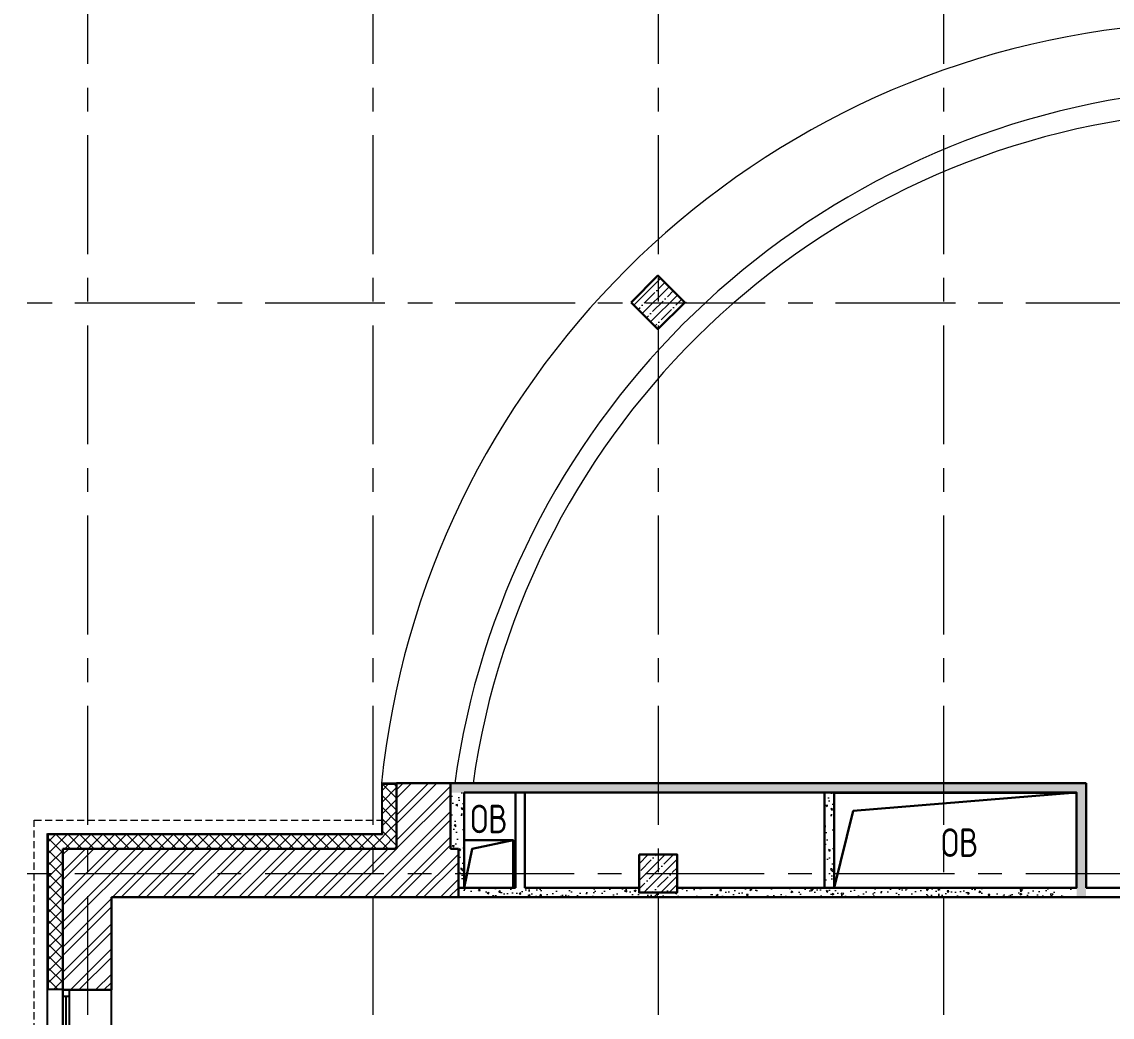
# Model space of a CAD drawing. Header units: millimetres. Extents: x -8689834 to 9419935, y 0 to 135940.
# Drawn here: x 50951 to 62418, y 117090 to 127556 of the extents above; entities that cross this region are included whole.
import ezdxf
from ezdxf import colors
from ezdxf.entities.mleader import LeaderData, LeaderLine
from ezdxf.math import Vec2, Vec3

# ---------------------------------------------------------------- set-up
doc = ezdxf.new("R2010")
doc.units = ezdxf.units.MM
doc.header["$MEASUREMENT"] = 0
doc.linetypes.add('CENTER', pattern=[2, 1.25, -0.25, 0.25, -0.25])
doc.linetypes.add('DASH', pattern=[0.375, 0.25, -0.125])
doc.layers.get('0').update_dxf_attribs({"color": 250, "lineweight": 9})
for name, color, linetype, lineweight in [('АР_Карниз', 22, 'Continuous', 9), ('АР_Колонны', 250, 'Continuous', 30), ('АР_Колонны Штрих', 250, 'Continuous', 5), ('АР_Навесной фасад', 190, 'Continuous', 5), ('АР_Окна', 4, 'Continuous', 0), ('АР_Оси', 7, 'Continuous', 9), ('АР_Отметки', 250, 'Continuous', 15), ('АР_Перегородки витражные', 152, 'Continuous', 13), ('АР_Перегородки газоблок', 165, 'Continuous', 30), ('АР_Перегородки газоблок_Штрих', 165, 'Continuous', 5), ('АР_Подоконники', 163, 'Continuous', 9), ('АР_Сущ Несущая стена', 216, 'Continuous', 30), ('АР_Утеплитель', 154, 'Continuous', 9), ('АР_Штриховка кирпич', 250, 'Continuous', 9), ('М_проемы ОВ 4-5эт', 172, 'Continuous', 30)]:
    doc.layers.add(name, color=color, linetype=linetype, lineweight=lineweight)
doc.layers.add('АР_новое окно', color=155, linetype='Continuous')
doc.layers.add('АР_Отверстия', color=251, linetype='Continuous')
doc.layers.get('0').freeze()
doc.styles.add('ICOCPEUR', font='isocpeur.ttf')
doc.styles.add('ISOCPEUR', font='isocpeur.ttf', dxfattribs={"width": 0.7})

# ---------------------------------------------------------------- blocks, each defined once
blk = doc.blocks.new('*U51')
at = {"layer": 'АР_новое окно', "lineweight": 20}
for p, q in [((0, 3800), (-70, 3800)), ((0, 0), (-70, 0))]:
    blk.add_line(p, q, dxfattribs=at)
at = {"layer": 'АР_новое окно'}
for p, q in [((-70, 3800), (-70, 0)), ((-70, 0), (-70, 3800)), ((0, 3800), (0, 0)), ((0, 3730), (-70, 3730)), ((-35, 3730), (-35, 70)), ((0, 70), (-70, 70))]:
    blk.add_line(p, q, dxfattribs=at)
blk = doc.blocks.new('_DotSmall')
at = {"color": 0, "linetype": 'ByBlock', "const_width": 0.5}
blk.add_lwpolyline([(-0.0625, 0, 1), (0.0625, 0, 1)], format="xyb", close=True, dxfattribs=at)

msp = doc.modelspace()

# ---------------------------------------------------------------- hatches: boundary and pattern name
at = {"layer": 'АР_Колонны Штрих', "ltscale": 100}
h = msp.add_hatch(dxfattribs=at)
h.set_pattern_fill('ANSI35', color=256, scale=500)
h.set_pattern_definition([(45, (-899727.43, 164482.94), (-88.388348, 88.388348), []), (45, (-899639.05, 164482.94), (-88.388348, 88.388348), [156.25, -31.25, 0, -31.25])])
h.paths.add_polyline_path([(57640.4, 124888.2), (57357.6, 124605.4), (57640.4, 124322.6), (57923.3, 124605.4)])
h = msp.add_hatch(dxfattribs=at)
h.set_pattern_fill('ANSI35', color=256, scale=500)
h.set_pattern_definition([(45, (-899609.7, 158672.16), (-88.388348, 88.388348), []), (45, (-899521.31, 158672.16), (-88.388348, 88.388348), [156.25, -31.25, 0, -31.25])])
h.paths.add_polyline_path([(57842.4, 118800.7), (57442.4, 118800.7), (57442.4, 118400.7), (57842.4, 118400.7)])
at = {"layer": 'АР_Перегородки газоблок_Штрих', "ltscale": 100}
h = msp.add_hatch(dxfattribs=at)
h.set_pattern_fill('AR-CONC', color=256, scale=30)
h.set_pattern_definition([(50, (272504.24, 6749.96), (215.17805, -18.82564), [22.5, -247.5]), (355, (272504.24, 6749.96), (-41.6254, 225.65764), [18, -198]), (100.45144, (272522.17, 6748.39), (173.55265, 206.832), [19.12206, -210.34263]), (46.1842, (272504.24, 6809.96), (320.1724, -49.65578), [33.75, -371.25]), (96.63564, (272530.92, 6805.82), (280.3986, 292.2356), [28.6831, -315.51413]), (351.18416, (272504.24, 6809.96), (280.3986, 292.2356), [27, -297]), (21, (272534.24, 6794.96), (179.07212, -120.78567), [22.5, -247.5]), (326, (272534.24, 6794.96), (72.9946, 217.54501), [18, -198]), (71.45144, (272549.16, 6784.9), (252.06671, 96.75935), [19.12206, -210.34263]), (37.5, (272504.24, 6749.96), (3.647957, 99.868156), [0, -195.6, 0, -201, 0, -198.75]), (7.5, (272504.24, 6749.96), (78.92086, 118.323514), [0, -114.6, 0, -191.1, 0, -75.75]), (327.5, (272437.34, 6749.96), (160.14673, -6.766462), [0, -75, 0, -234, 0, -310.5]), (317.5, (272407.34, 6749.96), (174.95585, 30.031495), [0, -97.5, 0, -155.4, 0, -220.5])])
h.paths.add_polyline_path([(62142.4, 119550.6), (55459.1, 119550.6), (55459.1, 119450.6), (62042.4, 119450.6), (62042.4, 118350.7), (62142.4, 118350.7)])
h = msp.add_hatch(dxfattribs=at)
h.set_pattern_fill('AR-CONC', color=256, scale=30, angle=90)
h.set_pattern_definition([(140, (168304.96, 329798.07), (18.82564, 215.17805), [22.5, -247.5]), (85, (168304.96, 329798.07), (-225.65764, -41.6254), [18, -198]), (190.45144, (168306.53, 329816), (-206.832, 173.55265), [19.12206, -210.34263]), (136.1842, (168244.96, 329798.07), (49.65578, 320.1724), [33.75, -371.25]), (186.63564, (168249.1, 329824.75), (-292.2356, 280.3986), [28.6831, -315.51413]), (81.18416, (168244.96, 329798.07), (-292.2356, 280.3986), [27, -297]), (111, (168259.96, 329828.07), (120.78567, 179.07212), [22.5, -247.5]), (56, (168259.96, 329828.07), (-217.54501, 72.9946), [18, -198]), (161.45144, (168270.03, 329843), (-96.75935, 252.06671), [19.12206, -210.34263]), (127.5, (168304.96, 329798.07), (-99.868156, 3.647957), [0, -195.6, 0, -201, 0, -198.75]), (97.5, (168304.96, 329798.07), (-118.323514, 78.92086), [0, -114.6, 0, -191.1, 0, -75.75]), (57.5, (168304.96, 329731.17), (6.766462, 160.14673), [0, -75, 0, -234, 0, -310.5]), (47.5, (168304.96, 329701.17), (-30.031495, 174.95585), [0, -97.5, 0, -155.4, 0, -220.5])])
h.paths.add_polyline_path([(55459.1, 119456.2), (55459.1, 118860.7), (55542.4, 118860.7), (55542.4, 118450.7), (55604.3, 118450.7), (55604.3, 119456.2)])
h = msp.add_hatch(dxfattribs=at)
h.set_pattern_fill('AR-CONC', color=256, scale=30, angle=90)
h.set_pattern_definition([(140, (172193.08, 329792.49), (18.82564, 215.17805), [22.5, -247.5]), (85, (172193.08, 329792.49), (-225.65764, -41.6254), [18, -198]), (190.45144, (172194.65, 329810.42), (-206.832, 173.55265), [19.12206, -210.34263]), (136.1842, (172133.08, 329792.49), (49.65578, 320.1724), [33.75, -371.25]), (186.63564, (172137.22, 329819.17), (-292.2356, 280.3986), [28.6831, -315.51413]), (81.18416, (172133.08, 329792.5), (-292.2356, 280.3986), [27, -297]), (111, (172148.08, 329822.49), (120.78567, 179.07212), [22.5, -247.5]), (56, (172148.08, 329822.49), (-217.54501, 72.9946), [18, -198]), (161.45144, (172158.14, 329837.4), (-96.75935, 252.06671), [19.12206, -210.34263]), (127.5, (172193.08, 329792.485), (-99.868156, 3.647957), [0, -195.6, 0, -201, 0, -198.75]), (97.5, (172193.08, 329792.49), (-118.323514, 78.92086), [0, -114.6, 0, -191.1, 0, -75.75]), (57.5, (172193.08, 329725.585), (6.766462, 160.14673), [0, -75, 0, -234, 0, -310.5]), (47.5, (172193.08, 329695.59), (-30.031495, 174.95585), [0, -97.5, 0, -155.4, 0, -220.5])])
h.paths.add_polyline_path([(59392.4, 119450.6), (59392.4, 118345.9), (59492.4, 118345.9), (59492.4, 119330.6), (59492.4, 119450.6)])
h = msp.add_hatch(dxfattribs=at)
h.set_pattern_fill('AR-CONC', color=256, scale=30)
h.set_pattern_definition([(50, (268782.8, 5650), (215.17805, -18.82564), [22.5, -247.5]), (355, (268782.8, 5650), (-41.6254, 225.65764), [18, -198]), (100.45144, (268800.73, 5648.43), (173.55265, 206.832), [19.12206, -210.34263]), (46.1842, (268782.8, 5710), (320.1724, -49.65578), [33.75, -371.25]), (96.63564, (268809.48, 5705.86), (280.3986, 292.2356), [28.6831, -315.51413]), (351.18416, (268782.8, 5710), (280.3986, 292.2356), [27, -297]), (21, (268812.8, 5695), (179.07212, -120.78567), [22.5, -247.5]), (326, (268812.8, 5695), (72.9946, 217.54501), [18, -198]), (71.45144, (268827.73, 5684.93), (252.06671, 96.75935), [19.12206, -210.34263]), (37.5, (268782.8, 5650), (3.647957, 99.868156), [0, -195.6, 0, -201, 0, -198.75]), (7.5, (268782.8, 5650), (78.92086, 118.323514), [0, -114.6, 0, -191.1, 0, -75.75]), (327.5, (268715.9, 5650), (160.14673, -6.766462), [0, -75, 0, -234, 0, -310.5]), (317.5, (268685.9, 5650), (174.95585, 30.031495), [0, -97.5, 0, -155.4, 0, -220.5])])
h.paths.add_polyline_path([(58441, 118450.7), (55542.4, 118450.7), (55542.4, 118350.7), (58321, 118350.7), (58321, 118350.7), (58441, 118350.7)])
h = msp.add_hatch(dxfattribs=at)
h.set_pattern_fill('AR-CONC', color=256, scale=30, angle=180)
h.set_pattern_definition([(230, (-151900.89, 231151.36), (-215.17805, 18.82564), [22.5, -247.5]), (175, (-151900.89, 231151.36), (41.6254, -225.65764), [18, -198]), (280.45144, (-151918.82, 231152.93), (-173.55265, -206.832), [19.12206, -210.34263]), (226.1842, (-151900.9, 231091.36), (-320.1724, 49.65578), [33.75, -371.25]), (276.63564, (-151927.57, 231095.5), (-280.3986, -292.2356), [28.6831, -315.51413]), (171.18416, (-151900.9, 231091.36), (-280.3986, -292.2356), [27, -297]), (201, (-151930.89, 231106.36), (-179.07212, 120.78567), [22.5, -247.5]), (146, (-151930.89, 231106.36), (-72.9946, -217.54501), [18, -198]), (251.45144, (-151945.8, 231116.43), (-252.06671, -96.75935), [19.12206, -210.34263]), (217.5, (-151900.89, 231151.36), (-3.647957, -99.868156), [0, -195.6, 0, -201, 0, -198.75]), (187.5, (-151900.89, 231151.36), (-78.92086, -118.323514), [0, -114.6, 0, -191.1, 0, -75.75]), (147.5, (-151833.99, 231151.36), (-160.14673, 6.766462), [0, -75, 0, -234, 0, -310.5]), (137.5, (-151803.99, 231151.36), (-174.95585, -30.031495), [0, -97.5, 0, -155.4, 0, -220.5])])
h.paths.add_polyline_path([(58441, 118350.7), (62040.5, 118350.7), (62040.5, 118450.7), (58441, 118450.7)])
at = {"layer": 'АР_Утеплитель', "ltscale": 100}
h = msp.add_hatch(dxfattribs=at)
h.set_pattern_fill('ANSI37', color=256, scale=700)
h.set_pattern_definition([(45, (-924657.25, 153662.83), (-61.871843, 61.871843), []), (135, (-924657.25, 153662.83), (-61.871843, -61.871843), [])])
h.paths.add_polyline_path([(51382.6, 118860.7), (51382.7, 117385.7), (51232.7, 117385.7), (51232.6, 119010.7), (54742.2, 119010.7), (54742.2, 119540.6), (54892.2, 119540.6), (54892.2, 118860.7)])
at = {"layer": 'АР_Штриховка кирпич', "ltscale": 100}
h = msp.add_hatch(dxfattribs=at)
h.set_pattern_fill('ANSI32', color=256, scale=500)
h.set_pattern_definition([(45, (-893604.2, 164822.8), (-132.58252, 132.58252), []), (45, (-893515.82, 164822.8), (-132.58252, 132.58252), [])])
h.paths.add_polyline_path([(55542.4, 118855.8), (55459.1, 118860.7), (55459.1, 119550.6), (54892.2, 119550.6), (54892.2, 118860.8), (51382.4, 118860.8), (51382.4, 117375.7), (51892.4, 117375.7), (51892.4, 118350.7), (55542.4, 118350.7)])

# ---------------------------------------------------------------- linework, layer by layer
at = {"layer": 'АР_Карниз', "linetype": 'DASH', "ltscale": 300}
for p, q in [((51082.4, 119160.7), (54732.2, 119160.7)), ((51082.4, 106040.7), (51082.4, 119160.7)), ((51082.4, 119160.7), (54732.2, 119160.7)), ((51082.4, 106040.7), (51082.4, 119160.7))]:
    msp.add_line(p, q, dxfattribs=at)
at = {"layer": 'АР_Колонны', "ltscale": 100}
for points in [[(57357.6, 124605.4), (57640.4, 124888.2), (57923.3, 124605.4), (57640.4, 124322.6)], [(57442.4, 118800.7), (57842.4, 118800.7), (57842.4, 118400.7), (57442.4, 118400.7)]]:
    msp.add_lwpolyline(points, close=True, dxfattribs=at)
at = {"layer": 'АР_Навесной фасад', "ltscale": 100}
for p, q in [((51222.4, 119020.7), (54732.2, 119020.7)), ((51232.4, 119010.7), (54742.2, 119010.7))]:
    msp.add_line(p, q, dxfattribs=at)
for points in [[(54892.2, 119550.6), (54732.2, 119550.6), (54732.2, 119020.7)], [(54742.2, 119010.7), (54742.2, 119540.6), (54892.2, 119540.6)], [(54742.2, 119160.7), (54742.2, 119010.7)], [(51382.7, 117385.7), (51232.4, 117385.7), (51232.4, 119010.7)], [(51382.7, 117375.7), (51222.4, 117375.7)]]:
    msp.add_lwpolyline(points, dxfattribs=at)
at = {"layer": 'АР_новое окно', "ltscale": 100}
msp.add_line((51222.4, 106180.7), (51222.4, 119020.7), dxfattribs=at)
at = {"layer": 'АР_новое окно'}
msp.add_line((51892.4, 113575.7), (51892.4, 117375.7), dxfattribs=at)
at = {"layer": 'АР_Окна', "lineweight": 15, "ltscale": 100}
msp.add_line((51892.4, 116525.7), (51892.4, 117835.7), dxfattribs=at)
at = {"layer": 'АР_Оси', "linetype": 'CENTER', "ltscale": 1000}
for p, q in [((51642.4, 134363.2), (51642.4, 78630.8)), ((54642.4, 134363.2), (54642.4, 78630.8)), ((57642.4, 134363.2), (57642.4, 78630.8)), ((60642.4, 134363.2), (60642.4, 78630.8)), ((45508.7, 124600.7), (128687.1, 124600.7)), ((45518.9, 124601), (128697.3, 124601)), ((45508.7, 118600.7), (128687.1, 118600.7))]:
    msp.add_line(p, q, dxfattribs=at)
at = {"layer": 'АР_Перегородки витражные', "ltscale": 100}
msp.add_line((57942.1, 124605.8), (57925.2, 124601.5), dxfattribs=at)
at = {"layer": 'АР_Перегородки газоблок', "ltscale": 100}
for p, q in [((62142.4, 119550.6), (55459.1, 119550.6)), ((62142.4, 119550.6), (62142.4, 118450.7)), ((56142.4, 119450.6), (55604.3, 119450.6)), ((55604.3, 119450.6), (55604.3, 118450.7)), ((58441, 119450.6), (56142.4, 119450.6)), ((56142.4, 119450.6), (56142.4, 118450.7)), ((56242.4, 119450.6), (56242.4, 118450.7)), ((58441, 119450.6), (62042.4, 119450.6)), ((59392.4, 119450.6), (59392.4, 118450.7)), ((59492.4, 119450.6), (59492.4, 118450.7)), ((62042.4, 119450.6), (62042.4, 118450.7)), ((62142.4, 118450.7), (62142.4, 118500.7)), ((56142.4, 118450.7), (55542.4, 118450.7)), ((59619.5, 118350.7), (55542.4, 118350.7)), ((57442.4, 118450.7), (56242.4, 118450.7)), ((62042.4, 118450.7), (57842.4, 118450.7)), ((63442.4, 118350.7), (59619.5, 118350.7)), ((63442.4, 118450.7), (62142.4, 118450.7))]:
    msp.add_line(p, q, dxfattribs=at)
at = {"layer": 'АР_Подоконники', "ltscale": 100}
msp.add_arc((63850.1, 118393), 8235.7, 95.26614, 171.91961, dxfattribs=at)
at = {"layer": 'АР_Сущ Несущая стена', "ltscale": 100}
for p, q in [((51382.4, 117375.7), (51382.4, 118860.7)), ((51382.4, 118860.7), (54892.2, 118860.7)), ((55459.1, 118860.7), (55542.4, 118860.7)), ((55542.4, 118350.7), (55542.4, 118860.7)), ((51892.4, 117375.7), (51892.4, 118350.7)), ((51892.4, 118350.7), (55542.4, 118350.7)), ((51501.3, 117375.7), (51382.4, 117375.7)), ((51501.3, 117375.7), (51892.4, 117375.7))]:
    msp.add_line(p, q, dxfattribs=at)
msp.add_lwpolyline([(55459.1, 118860.7), (55459.1, 119550.6), (54892.2, 119550.6), (54892.2, 118860.7)], dxfattribs=at)
at = {"layer": 'АР_Сущ Несущая стена', "lineweight": 18, "ltscale": 100}
for centre, radius, start, end in [((63608.8, 118630.9), 8924.2, 95.70052, 174.08425), ((63914, 118375.1), 8492.7, 98.05865, 172.04374)]:
    msp.add_arc(centre, radius, start, end, dxfattribs=at)
at = {"layer": 'М_проемы ОВ 4-5эт'}
for points in [[(59492.4, 118450.7), (59694.2, 119258.9), (62042.4, 119450.6)], [(55604.3, 118450.7), (55685.5, 118859.1), (56119.6, 118950.3)]]:
    msp.add_lwpolyline(points, dxfattribs=at)
for points in [[(59492.4, 118450.4), (62042.4, 118450.4), (62042.4, 119450.3), (59492.4, 119450.3)], [(55604.3, 118450.4), (56119.6, 118450.4), (56119.6, 118950.3), (55604.3, 118950.3)]]:
    msp.add_lwpolyline(points, close=True, dxfattribs=at)

# ---------------------------------------------------------------- block references
at = {"layer": 'АР_новое окно', "xscale": -1, "rotation": 180}
msp.add_blockref('*U51', (51452.4, 117375.7), dxfattribs=at)

# ---------------------------------------------------------------- texts
at = {"layer": 'АР_Отверстия', "ltscale": 100, "char_height": 300, "attachment_point": 5, "line_spacing_factor": 0.7, "style": 'ICOCPEUR'}
for insert in [(55862.2, 119174), (60813.1, 118924.7)]:
    msp.add_mtext('\\A1;{\\W0.8;ОВ}', dxfattribs=dict(at, insert=insert))

# ---------------------------------------------------------------- leaders
at = {"layer": 'АР_Отметки'}
ml = msp.add_multileader_mtext('Standard', dxfattribs=at)
ml.set_content('Л.4', color=256, style='ISOCPEUR')
ml.set_leader_properties(color=256, linetype='Continuous', lineweight=-1)
ml.set_arrow_properties(name='DOTSMALL')
ml.build(insert=Vec2(0, 0))
ml.multileader.update_dxf_attribs({"has_text_frame": 1, "text_left_attachment_type": 4, "text_right_attachment_type": 4, "dogleg_length": 100, "arrow_head_size": 180})
ctx = ml.context
ctx.base_point, ctx.char_height, ctx.arrow_head_size, ctx.landing_gap_size, ctx.plane_origin = Vec3(82551.9, 129862.6), 250, 180, 50, Vec3(110672.3, 117704.9)
ctx.left_attachment, ctx.right_attachment = 4, 4
notes = []
notes.append((ctx, [(0, (0, 0, 0), (0, 0), (1, 0), 1, [])]))
ctx.mtext.insert, ctx.mtext.width, ctx.mtext.line_spacing_style, ctx.mtext.flow_direction = Vec3(82601.9, 130195.9), 852.697, 2, 5
ml = msp.add_multileader_mtext('Standard', dxfattribs=at)
ml.set_content('Л.4', color=256, style='ISOCPEUR')
ml.set_leader_properties(color=256, linetype='Continuous', lineweight=-1)
ml.set_arrow_properties(name='DOTSMALL')
ml.build(insert=Vec2(0, 0))
ml.multileader.update_dxf_attribs({"has_text_frame": 1, "text_left_attachment_type": 4, "text_right_attachment_type": 4, "dogleg_length": 100, "arrow_head_size": 180})
ctx = ml.context
ctx.base_point, ctx.char_height, ctx.arrow_head_size, ctx.landing_gap_size, ctx.plane_origin = Vec3(492034.9, 129862.6), 250, 180, 50, Vec3(520155.4, 117704.9)
ctx.left_attachment, ctx.right_attachment = 4, 4
notes.append((ctx, [(0, (0, 0, 0), (0, 0), (1, 0), 1, [])]))
ctx.mtext.insert, ctx.mtext.width, ctx.mtext.line_spacing_style, ctx.mtext.flow_direction = Vec3(492084.9, 130195.9), 852.697, 2, 5
ml = msp.add_multileader_mtext('Standard', dxfattribs=at)
ml.set_content('Л.4', color=256, style='ISOCPEUR')
ml.set_leader_properties(color=256, linetype='Continuous', lineweight=-1)
ml.set_arrow_properties(name='DOTSMALL')
ml.build(insert=Vec2(0, 0))
ml.multileader.update_dxf_attribs({"has_text_frame": 1, "text_left_attachment_type": 4, "text_right_attachment_type": 4, "dogleg_length": 100, "arrow_head_size": 180})
ctx = ml.context
ctx.base_point, ctx.char_height, ctx.arrow_head_size, ctx.landing_gap_size, ctx.plane_origin = Vec3(354034, 129862.6), 250, 180, 50, Vec3(382154.5, 117704.9)
ctx.left_attachment, ctx.right_attachment = 4, 4
notes.append((ctx, [(0, (0, 0, 0), (0, 0), (1, 0), 1, [])]))
ctx.mtext.insert, ctx.mtext.width, ctx.mtext.line_spacing_style, ctx.mtext.flow_direction = Vec3(354084, 130195.9), 852.697, 2, 5
ml = msp.add_multileader_mtext('Standard', dxfattribs=at)
ml.set_content('Л.4', color=256, style='ISOCPEUR')
ml.set_leader_properties(color=256, linetype='Continuous', lineweight=-1)
ml.set_arrow_properties(name='DOTSMALL')
ml.build(insert=Vec2(0, 0))
ml.multileader.update_dxf_attribs({"has_text_frame": 1, "text_left_attachment_type": 4, "text_right_attachment_type": 4, "dogleg_length": 100, "arrow_head_size": 180})
ctx = ml.context
ctx.base_point, ctx.char_height, ctx.arrow_head_size, ctx.landing_gap_size, ctx.plane_origin = Vec3(219490, 129862.6), 250, 180, 50, Vec3(247610.5, 117704.9)
ctx.left_attachment, ctx.right_attachment = 4, 4
notes.append((ctx, [(0, (0, 0, 0), (0, 0), (1, 0), 1, [])]))
ctx.mtext.insert, ctx.mtext.width, ctx.mtext.line_spacing_style, ctx.mtext.flow_direction = Vec3(219540, 130195.9), 852.697, 2, 5
ml = msp.add_multileader_mtext('Standard', dxfattribs=at)
ml.set_content('+8,260', color=256, style='ISOCPEUR')
ml.set_leader_properties(color=256, linetype='Continuous', lineweight=-1)
ml.set_arrow_properties(name='DOTSMALL')
ml.build(insert=Vec2(0, 0))
ml.multileader.update_dxf_attribs({"has_text_frame": 1, "text_left_attachment_type": 4, "text_right_attachment_type": 4, "dogleg_length": 100, "arrow_head_size": 180})
ctx = ml.context
ctx.base_point, ctx.char_height, ctx.arrow_head_size, ctx.landing_gap_size, ctx.plane_origin = Vec3(82613.5, 129062.4), 250, 180, 50, Vec3(91980.1, 128243.6)
ctx.left_attachment, ctx.right_attachment = 4, 4
notes.append((ctx, [(0, (0, 0, 0), (0, 0), (1, 0), 1, [])]))
ctx.mtext.insert, ctx.mtext.width, ctx.mtext.line_spacing_style, ctx.mtext.flow_direction = Vec3(82663.5, 129395.7), 852.697, 2, 5
ml = msp.add_multileader_mtext('Standard', dxfattribs=at)
ml.set_content('+6,175', color=256, style='ISOCPEUR')
ml.set_leader_properties(color=256, linetype='Continuous', lineweight=-1)
ml.set_arrow_properties(name='DOTSMALL')
ml.build(insert=Vec2(0, 0))
ml.multileader.update_dxf_attribs({"has_text_frame": 1, "text_left_attachment_type": 4, "text_right_attachment_type": 4, "dogleg_length": 100, "arrow_head_size": 180})
ctx = ml.context
ctx.base_point, ctx.char_height, ctx.arrow_head_size, ctx.landing_gap_size, ctx.plane_origin = Vec3(87854.9, 128796.4), 250, 180, 50, Vec3(97221.5, 127977.7)
ctx.left_attachment, ctx.right_attachment = 4, 4
notes.append((ctx, [(0, (0, 0, 0), (0, 0), (1, 0), 1, [])]))
ctx.mtext.insert, ctx.mtext.width, ctx.mtext.line_spacing_style, ctx.mtext.flow_direction = Vec3(87904.9, 129129.8), 852.697, 2, 5
ml = msp.add_multileader_mtext('Standard', dxfattribs=at)
ml.set_content('+6,175', color=256, style='ISOCPEUR')
ml.set_leader_properties(color=256, linetype='Continuous', lineweight=-1)
ml.set_arrow_properties(name='DOTSMALL')
ml.build(insert=Vec2(0, 0))
ml.multileader.update_dxf_attribs({"has_text_frame": 1, "text_left_attachment_type": 4, "text_right_attachment_type": 4, "dogleg_length": 100, "arrow_head_size": 180})
ctx = ml.context
ctx.base_point, ctx.char_height, ctx.arrow_head_size, ctx.landing_gap_size, ctx.plane_origin = Vec3(114073.1, 126512.9), 250, 180, 50, Vec3(123439.7, 125694.1)
ctx.left_attachment, ctx.right_attachment = 4, 4
notes.append((ctx, [(0, (0, 0, 0), (0, 0), (1, 0), 1, [])]))
ctx.mtext.insert, ctx.mtext.width, ctx.mtext.line_spacing_style, ctx.mtext.flow_direction = Vec3(114123.1, 126846.2), 852.697, 2, 5
ml = msp.add_multileader_mtext('Standard', dxfattribs=at)
ml.set_content('Л.5', color=256, style='ISOCPEUR')
ml.set_leader_properties(color=256, linetype='Continuous', lineweight=-1)
ml.set_arrow_properties(name='DOTSMALL')
ml.build(insert=Vec2(0, 0))
ml.multileader.update_dxf_attribs({"has_text_frame": 1, "text_left_attachment_type": 4, "text_right_attachment_type": 4, "dogleg_length": 100, "arrow_head_size": 180})
ctx = ml.context
ctx.base_point, ctx.char_height, ctx.arrow_head_size, ctx.landing_gap_size, ctx.plane_origin = Vec3(112375.8, 126435.2), 250, 180, 50, Vec3(138158.6, 112714.6)
ctx.left_attachment, ctx.right_attachment = 4, 4
notes.append((ctx, [(0, (0, 0, 0), (0, 0), (1, 0), 1, [])]))
ctx.mtext.insert, ctx.mtext.width, ctx.mtext.line_spacing_style, ctx.mtext.flow_direction = Vec3(112425.8, 126768.6), 852.697, 2, 5
ml = msp.add_multileader_mtext('Standard', dxfattribs=at)
ml.set_content('+8,260', color=256, style='ISOCPEUR')
ml.set_leader_properties(color=256, linetype='Continuous', lineweight=-1)
ml.set_arrow_properties(name='DOTSMALL')
ml.build(insert=Vec2(0, 0))
ml.multileader.update_dxf_attribs({"has_text_frame": 1, "text_left_attachment_type": 4, "text_right_attachment_type": 4, "dogleg_length": 100, "arrow_head_size": 180})
ctx = ml.context
ctx.base_point, ctx.char_height, ctx.arrow_head_size, ctx.landing_gap_size, ctx.plane_origin = Vec3(64924, 120820.9), 250, 180, 50, Vec3(74290.7, 120002.2)
ctx.left_attachment, ctx.right_attachment = 4, 4
notes.append((ctx, [(0, (0, 0, 0), (0, 0), (1, 0), 1, [])]))
ctx.mtext.insert, ctx.mtext.width, ctx.mtext.line_spacing_style, ctx.mtext.flow_direction = Vec3(64974, 121154.3), 852.697, 2, 5
ml = msp.add_multileader_mtext('Standard', dxfattribs=at)
ml.set_content('+8,260', color=256, style='ISOCPEUR')
ml.set_leader_properties(color=256, linetype='Continuous', lineweight=-1)
ml.set_arrow_properties(name='DOTSMALL')
ml.build(insert=Vec2(0, 0))
ml.multileader.update_dxf_attribs({"has_text_frame": 1, "text_left_attachment_type": 4, "text_right_attachment_type": 4, "dogleg_length": 100, "arrow_head_size": 180})
ctx = ml.context
ctx.base_point, ctx.char_height, ctx.arrow_head_size, ctx.landing_gap_size, ctx.plane_origin = Vec3(113314.4, 119320.8), 250, 180, 50, Vec3(122681.1, 118502.1)
ctx.left_attachment, ctx.right_attachment = 4, 4
notes.append((ctx, [(0, (0, 0, 0), (0, 0), (1, 0), 1, [])]))
ctx.mtext.insert, ctx.mtext.width, ctx.mtext.line_spacing_style, ctx.mtext.flow_direction = Vec3(113364.4, 119654.2), 852.697, 2, 5
ml = msp.add_multileader_mtext('Standard', dxfattribs=at)
ml.set_content('+8,260', color=256, style='ISOCPEUR')
ml.set_leader_properties(color=256, linetype='Continuous', lineweight=-1)
ml.set_arrow_properties(name='DOTSMALL')
ml.build(insert=Vec2(0, 0))
ml.multileader.update_dxf_attribs({"has_text_frame": 1, "text_left_attachment_type": 4, "text_right_attachment_type": 4, "dogleg_length": 100, "arrow_head_size": 180})
ctx = ml.context
ctx.base_point, ctx.char_height, ctx.arrow_head_size, ctx.landing_gap_size, ctx.plane_origin = Vec3(91686.3, 118811), 250, 180, 50, Vec3(101053, 117992.3)
ctx.left_attachment, ctx.right_attachment = 4, 4
notes.append((ctx, [(0, (0, 0, 0), (0, 0), (1, 0), 1, [])]))
ctx.mtext.insert, ctx.mtext.width, ctx.mtext.line_spacing_style, ctx.mtext.flow_direction = Vec3(91736.3, 119144.4), 852.697, 2, 5
for ctx, leaders in notes:
    for number, flags, end, landing, length, lines in leaders:
        leader = LeaderData()
        leader.index, (leader.has_last_leader_line, leader.has_dogleg_vector, leader.attachment_direction) = number, flags
        leader.last_leader_point, leader.dogleg_vector, leader.dogleg_length = Vec3(end), Vec3(landing), length
        for number, points, colour, breaks in lines:
            line = LeaderLine()
            line.index, line.vertices, line.color, line.breaks = number, Vec3.list(points), colors.encode_raw_color(colour), breaks
            leader.lines.append(line)
        ctx.leaders.append(leader)

doc.saveas('drawing.dxf')
